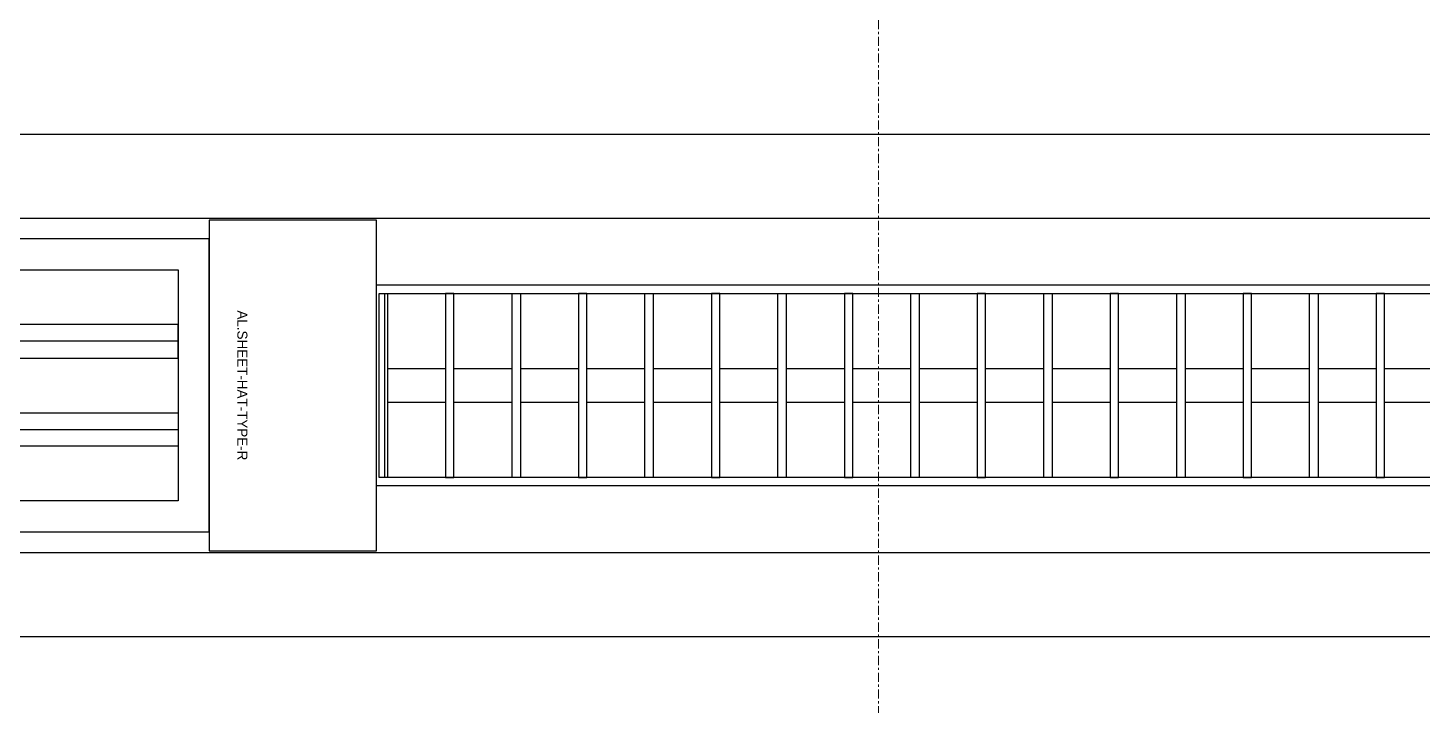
# Model space of a CAD drawing. Header units: millimetres. Extents: x -795739 to -715748, y -34378 to 22353.
# Drawn here: x -779391 to -778557, y 6920 to 7325 of the extents above; entities that cross this region are included whole.
import ezdxf
from ezdxf.enums import TextEntityAlignment as Align
from ezdxf.xclip import XClip

# ---------------------------------------------------------------- set-up
doc = ezdxf.new("R2010")
doc.units = ezdxf.units.MM
doc.header["$XCLIPFRAME"] = 0
doc.linetypes.add('DPA_Grid _ Level 100', pattern=[10, 5.5, -1.6, 1.3, -1.6])
for name, color, linetype in [('000 - WIPEOUT', 250, 'Continuous'), ('001 - ASCESSORIES', 251, 'Continuous'), ('008 - LIGHTING', 1, 'Continuous'), ('A04_TUBE SERIES', 2, 'Continuous'), ('A11_ALU.SOLID SHEET', 2, 'Continuous')]:
    doc.layers.add(name, color=color, linetype=linetype)
doc.layers.add('S-GRID', color=251, linetype='Continuous', lineweight=9)

# ---------------------------------------------------------------- blocks, each defined once
blk = doc.blocks.new('*U1241')
at = {"layer": 'S-GRID', "linetype": 'DPA_Grid _ Level 100'}
blk.add_line((0, -21374.65), (0, 16961.25), dxfattribs=at)
blk = doc.blocks.new('*U668')
at = {"layer": '001 - ASCESSORIES', "color": 0, "linetype": 'ByBlock'}
blk.add_lwpolyline([(800, 87.5), (-800, 87.5), (-800, -87.5), (800, -87.5)], close=True, dxfattribs=at)
at = {"layer": '001 - ASCESSORIES', "linetype": 'ByBlock'}
for points in [[(-781.5, 69), (781.5, 69), (781.5, -69), (-781.5, -69)], [(781.5, 36.33), (-781.5, 36.33), (-781.5, 16.33), (781.5, 16.33)], [(-781.5, -16.33), (781.5, -16.33), (781.5, -36.33), (-781.5, -36.33)]]:
    blk.add_lwpolyline(points, close=True, dxfattribs=at)
for points in [[(781.5, 26.33), (-781.5, 26.33)], [(-781.5, -26.33), (781.5, -26.33)]]:
    blk.add_lwpolyline(points, dxfattribs=at)
blk = doc.blocks.new('*U666')
at = {"color": 1}
blk.add_wipeout([(600, -60), (-600, -60), (-600, 60), (600, 60)], dxfattribs=at).dxf.layer = '000 - WIPEOUT'
at = {"layer": '001 - ASCESSORIES', "color": 0}
blk.add_lwpolyline([(600, -60), (-600, -60), (-600, 60), (600, 60)], close=True, dxfattribs=at)
at = {"layer": '001 - ASCESSORIES'}
for points in [[(-593.5, -55), (-598.5, -55), (-598.5, 55), (-593.5, 55)], [(595, -55), (-595, -55), (-595, 55), (595, 55)], [(-558.77, -55), (-553.77, -55), (-553.77, 55), (-558.77, 55)], [(-514.03, -55), (-519.03, -55), (-519.03, 55), (-514.03, 55)], [(-479.3, -55), (-474.3, -55), (-474.3, 55), (-479.3, 55)], [(-434.57, -55), (-439.57, -55), (-439.57, 55), (-434.57, 55)], [(-399.83, -55), (-394.83, -55), (-394.83, 55), (-399.83, 55)], [(-355.1, -55), (-360.1, -55), (-360.1, 55), (-355.1, 55)], [(-320.37, -55), (-315.37, -55), (-315.37, 55), (-320.37, 55)], [(-275.63, -55), (-280.63, -55), (-280.63, 55), (-275.63, 55)], [(-240.9, -55), (-235.9, -55), (-235.9, 55), (-240.9, 55)], [(-196.17, -55), (-201.17, -55), (-201.17, 55), (-196.17, 55)], [(-161.43, -55), (-156.43, -55), (-156.43, 55), (-161.43, 55)], [(-116.7, -55), (-121.7, -55), (-121.7, 55), (-116.7, 55)], [(-81.97, -55), (-76.97, -55), (-76.97, 55), (-81.97, 55)], [(-37.23, -55), (-42.23, -55), (-42.23, 55), (-37.23, 55)], [(-2.5, -55), (2.5, -55), (2.5, 55), (-2.5, 55)]]:
    blk.add_lwpolyline(points, close=True, dxfattribs=at)
for points in [[(-593.5, 10), (-558.77, 10)], [(-553.77, 10), (-519.03, 10)], [(-514.03, 10), (-479.3, 10)], [(-474.3, 10), (-439.57, 10)], [(-434.57, 10), (-399.83, 10)], [(-394.83, 10), (-360.1, 10)], [(-355.1, 10), (-320.37, 10)], [(-315.37, 10), (-280.63, 10)], [(-275.63, 10), (-240.9, 10)], [(-235.9, 10), (-201.17, 10)], [(-196.17, 10), (-161.43, 10)], [(-156.43, 10), (-121.7, 10)], [(-116.7, 10), (-81.97, 10)], [(-76.97, 10), (-42.23, 10)], [(-37.23, 10), (-2.5, 10)], [(2.5, 10), (37.23, 10)], [(-593.5, -10), (-558.77, -10)], [(-553.77, -10), (-519.03, -10)], [(-514.03, -10), (-479.3, -10)], [(-474.3, -10), (-439.57, -10)], [(-434.57, -10), (-399.83, -10)], [(-394.83, -10), (-360.1, -10)], [(-355.1, -10), (-320.37, -10)], [(-315.37, -10), (-280.63, -10)], [(-275.63, -10), (-240.9, -10)], [(-235.9, -10), (-201.17, -10)], [(-196.17, -10), (-161.43, -10)], [(-156.43, -10), (-121.7, -10)], [(-116.7, -10), (-81.97, -10)], [(-76.97, -10), (-42.23, -10)], [(-37.23, -10), (-2.5, -10)], [(2.5, -10), (37.23, -10)]]:
    blk.add_lwpolyline(points, dxfattribs=at)
blk = doc.blocks.new('*U676')
blk.add_attdef('EXTR.OVL-LENGTH_', (-25, -59.09), '', height=5)
blk.add_wipeout([(-25, 0), (25, 0), (25, 7640), (-25, 7640)]).dxf.layer = '000 - WIPEOUT'
at = {"layer": 'A04_TUBE SERIES', "color": 0}
blk.add_lwpolyline([(-25, 0), (25, 0), (25, 7640), (-25, 7640)], close=True, dxfattribs=at)
blk = doc.blocks.new('*U677')
blk.add_attdef('EXTR.OVL-LENGTH_', (-25, -59.09), '', height=5)
blk.add_wipeout([(-25, 0), (25, 0), (25, 7640), (-25, 7640)]).dxf.layer = '000 - WIPEOUT'
at = {"layer": 'A04_TUBE SERIES', "color": 0}
blk.add_lwpolyline([(-25, 0), (25, 0), (25, 7640), (-25, 7640)], close=True, dxfattribs=at)
blk = doc.blocks.new('*U933')
at = {"layer": 'A11_ALU.SOLID SHEET', "color": 0}
blk.add_lwpolyline([(100, -98.8), (100, 98.8), (0, 98.8), (0, -98.8)], close=True, dxfattribs=at)
at = {"layer": 'Defpoints', "color": 250}
blk.add_point((0, 0), dxfattribs=at)
blk.add_text('AL.SHEET-HAT-TYPE-R', height=6, rotation=270, dxfattribs=at).set_placement((15, 0), align=Align.BOTTOM_CENTER)
blk = doc.blocks.new('*U1025')
at = {"layer": '008 - LIGHTING'}
blk.add_blockref('*U668', (-35400, 3532.5), dxfattribs=at)
at = {"layer": 'A11_ALU.SOLID SHEET', "color": 1}
blk.add_blockref('*U933', (-34600, 3532.5), dxfattribs=at)
at = {"layer": '008 - LIGHTING'}
blk.add_blockref('*U666', (-33900, 3532.5), dxfattribs=at)
at = {"layer": 'A04_TUBE SERIES', "linetype": 'ByBlock', "rotation": 270}
for name, p in [('*U677', (-38250, 3657.5)), ('*U676', (-38250, 3407.5))]:
    blk.add_blockref(name, p, dxfattribs=at)

msp = doc.modelspace()

# ---------------------------------------------------------------- block references
ref = msp.add_blockref('*U1025', (-744682.37, 3579.02))
XClip(ref).set_block_clipping_path([(-45801.3280238605, -9620.0077451947), (23704.0078937773, 10334.9999958097)])

# ---------------------------------------------------------------- next in the draw order: block references
msp.add_blockref('*U1241', (-778882.37, 3579.02))

doc.saveas('drawing.dxf')
